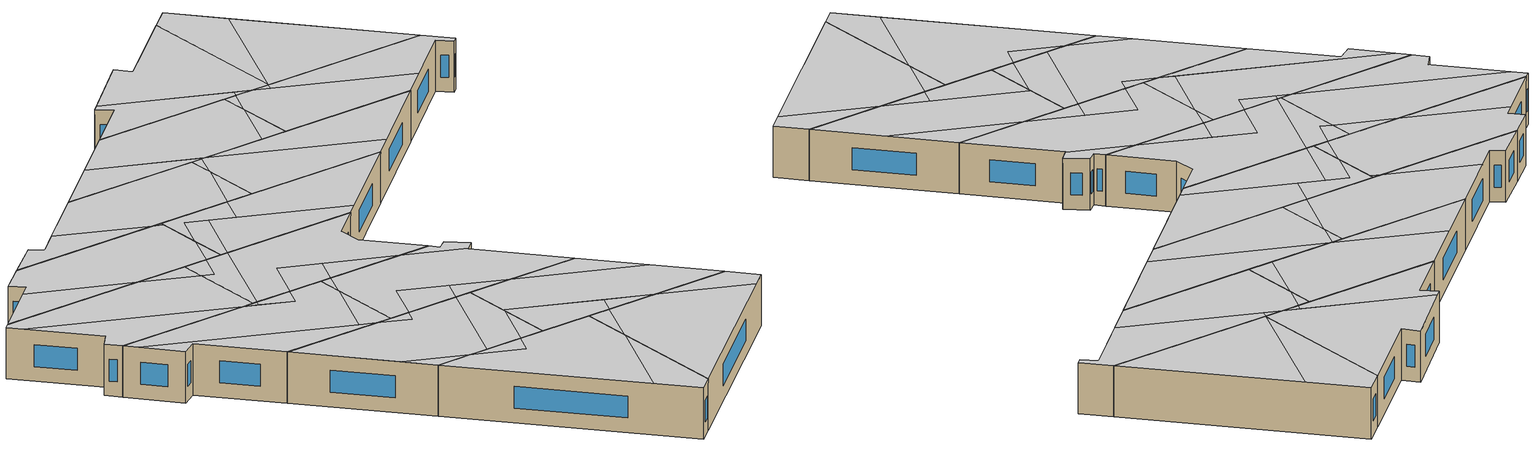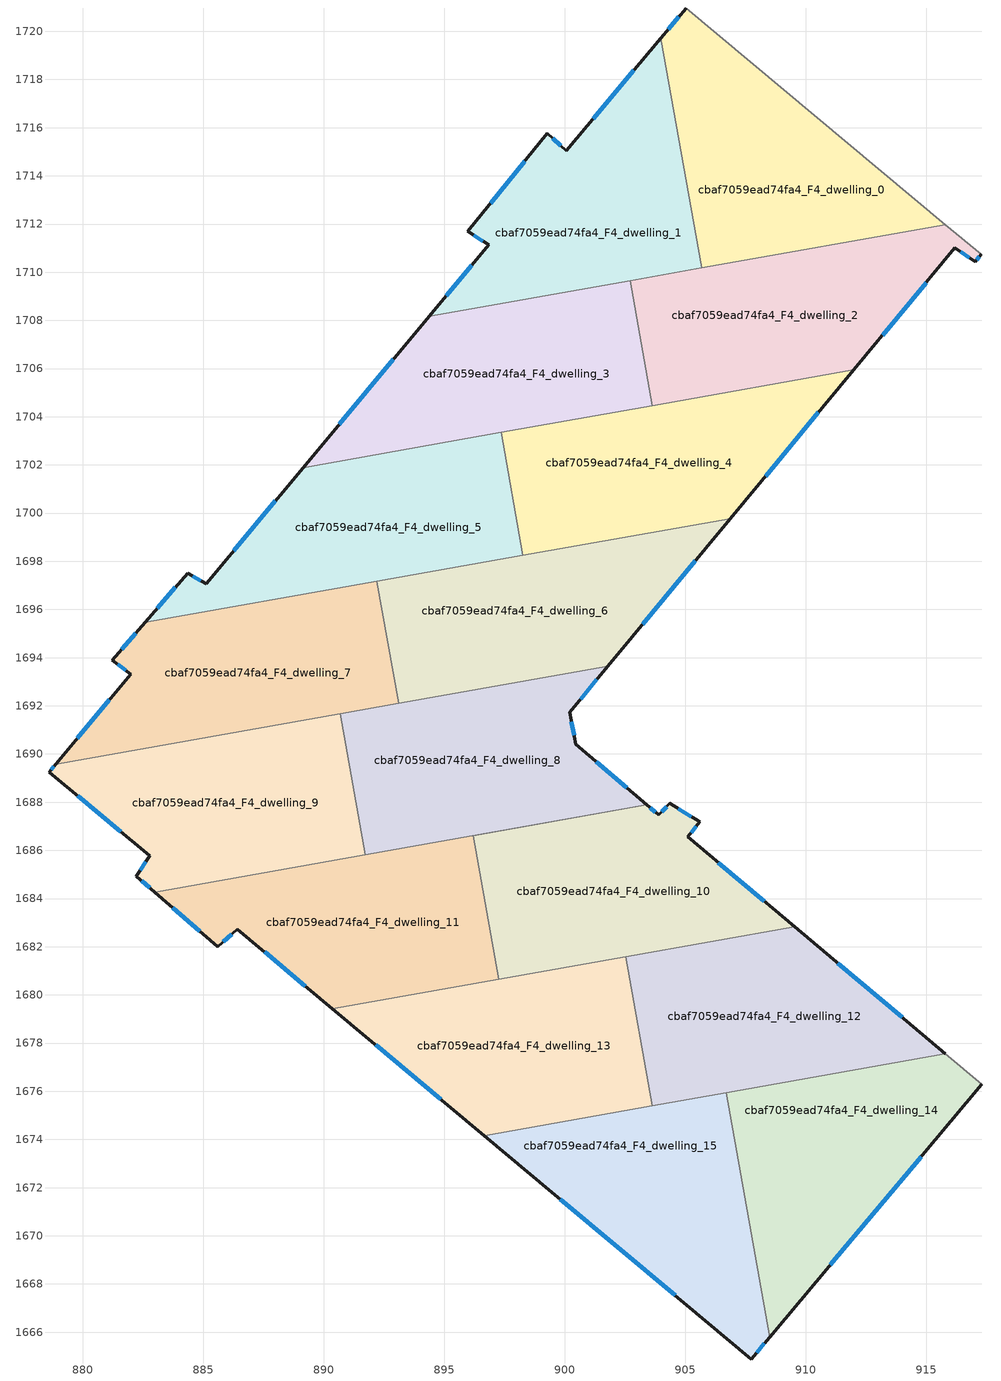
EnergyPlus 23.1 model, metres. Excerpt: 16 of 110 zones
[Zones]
cbaf7059ead74fa4_F4_dwelling_0
 floor to cbaf7059ead74fa4_F3_dwelling_0 (EU_floor_Construction): 915.8,1711.97 905.69,1710.18 904,1719.72 905.04,1720.97 z12
 wall outside (EU_wall_Construction): 905.04,1720.97 904,1719.72 z12:15
 wall to cbaf7059ead74fa4_F4_dwelling_1 (EU_wall_Construction): 904,1719.72 905.69,1710.18 z12:15
 wall adiabatic (EU_wall_Construction): 915.8,1711.97 905.04,1720.97 z12:15
 wall to cbaf7059ead74fa4_F4_dwelling_2 (EU_wall_Construction): 905.69,1710.18 915.8,1711.97 z12:15
 window (EU_Window_Construction): 904.75,1720.61 904.3,1720.08 z12.86:14.14
 ceiling to cbaf7059ead74fa4_F5_dwelling_0 (EU_floor_Construction): 915.8,1711.97 907.81,1718.65 905.68,1710.25 905.69,1710.18 z15
 ceiling to cbaf7059ead74fa4_F5_dwelling_1 (EU_floor_Construction): 905.68,1710.25 907.81,1718.65 905.04,1720.97 904,1719.72 z15
cbaf7059ead74fa4_F4_dwelling_1
 floor to cbaf7059ead74fa4_F3_dwelling_1 (EU_floor_Construction): 904,1719.72 905.69,1710.18 894.38,1708.18 896.85,1711.13 895.98,1711.7 899.28,1715.77 900.07,1715.04 z12
 wall outside (EU_wall_Construction): 904,1719.72 900.07,1715.04 899.28,1715.77 895.98,1711.7 896.85,1711.13 894.38,1708.18 z12:15
 wall to cbaf7059ead74fa4_F4_dwelling_3 (EU_wall_Construction): 894.38,1708.18 902.72,1709.65 z12:15
 wall to cbaf7059ead74fa4_F4_dwelling_2 (EU_wall_Construction): 902.72,1709.65 905.69,1710.18 z12:15
 window (EU_Window_Construction): 896.14,1710.29 895.09,1709.02 / 896.23,1711.54 896.6,1711.29 / 898.34,1714.61 896.93,1712.86 / 899.84,1715.24 899.51,1715.56 / 902.88,1718.38 901.19,1716.37 z12.86:14.14
 ceiling to cbaf7059ead74fa4_F5_dwelling_1 (EU_floor_Construction): 905.66,1710.18 905.68,1710.25 904,1719.72 900.07,1715.04 899.28,1715.77 896.28,1712.06 904.52,1709.97 z15
 ceiling to cbaf7059ead74fa4_F5_dwelling_3 (EU_floor_Construction): 903.46,1709.79 903.57,1710.21 896.28,1712.06 895.98,1711.7 896.85,1711.13 894.38,1708.18 z15
 ceiling to cbaf7059ead74fa4_F5_dwelling_2 (EU_floor_Construction): 904.51,1709.97 903.57,1710.21 903.47,1709.79 z15
cbaf7059ead74fa4_F4_dwelling_10
 floor to cbaf7059ead74fa4_F3_dwelling_10 (EU_floor_Construction): 905.61,1687.18 905.11,1686.56 909.54,1682.83 897.27,1680.65 896.21,1686.61 903.41,1687.89 903.9,1687.47 904.37,1687.95 z12
 wall outside (EU_wall_Construction): 909.54,1682.83 905.11,1686.56 905.61,1687.18 904.37,1687.95 903.9,1687.47 903.41,1687.89 z12:15
 wall to cbaf7059ead74fa4_F4_dwelling_11 (EU_wall_Construction): 903.41,1687.89 896.21,1686.61 897.27,1680.65 z12:15
 wall to cbaf7059ead74fa4_F4_dwelling_12 (EU_wall_Construction): 902.54,1681.59 909.54,1682.83 z12:15
 wall to cbaf7059ead74fa4_F4_dwelling_13 (EU_wall_Construction): 897.27,1680.65 902.54,1681.59 z12:15
 window (EU_Window_Construction): 908.28,1683.89 906.38,1685.49 / 903.76,1687.59 903.55,1687.77 / 904.24,1687.81 904.04,1687.61 / 905.26,1687.4 904.73,1687.73 / 905.25,1686.73 905.47,1687 z12.86:14.14
 ceiling to cbaf7059ead74fa4_F5_dwelling_8 (EU_floor_Construction): 909.54,1682.83 905.11,1686.56 905.16,1686.61 901.49,1687.54 896.9,1686.73 896.48,1685.08 897.27,1680.65 898.46,1680.86 899.16,1683.62 905.28,1682.07 z15
 ceiling to cbaf7059ead74fa4_F5_dwelling_13 (EU_floor_Construction): 901.59,1681.42 901.97,1682.91 899.16,1683.62 898.46,1680.86 z15
 ceiling to cbaf7059ead74fa4_F5_dwelling_11 (EU_floor_Construction): 896.48,1685.08 896.9,1686.73 896.21,1686.61 z15
 ceiling to cbaf7059ead74fa4_F5_dwelling_6 (EU_floor_Construction): 905.16,1686.61 905.61,1687.18 904.37,1687.95 903.9,1687.47 903.41,1687.89 901.49,1687.54 z15
 ceiling to cbaf7059ead74fa4_F5_dwelling_10 (EU_floor_Construction): 905.28,1682.07 901.97,1682.91 901.59,1681.42 z15
cbaf7059ead74fa4_F4_dwelling_11
 floor to cbaf7059ead74fa4_F3_dwelling_11 (EU_floor_Construction): 896.21,1686.61 897.27,1680.65 890.36,1679.42 886.41,1682.72 885.59,1681.99 882.98,1684.26 z12
 wall outside (EU_wall_Construction): 882.98,1684.26 885.59,1681.99 886.41,1682.72 890.36,1679.42 z12:15
 wall to cbaf7059ead74fa4_F4_dwelling_8 (EU_wall_Construction): 903.41,1687.89 891.72,1685.81 z12:15
 wall to cbaf7059ead74fa4_F4_dwelling_13 (EU_wall_Construction): 890.36,1679.42 897.27,1680.65 z12:15
 wall to cbaf7059ead74fa4_F4_dwelling_9 (EU_wall_Construction): 891.72,1685.81 882.98,1684.26 z12:15
 window (EU_Window_Construction): 885.82,1682.2 886.18,1682.52 / 883.73,1683.62 884.84,1682.64 / 887.54,1681.78 889.23,1680.37 z12.86:14.14
 ceiling to cbaf7059ead74fa4_F5_dwelling_11 (EU_floor_Construction): 895.37,1680.72 896.48,1685.08 896.21,1686.61 896.9,1686.73 894.16,1686.25 893.84,1684.97 891.02,1685.69 882.99,1684.26 883.64,1683.7 z15
 ceiling to cbaf7059ead74fa4_F5_dwelling_8 (EU_floor_Construction): 897.27,1680.65 896.48,1685.08 895.37,1680.72 896.31,1680.48 z15
 ceiling to cbaf7059ead74fa4_F5_dwelling_6 (EU_floor_Construction): 893.84,1684.97 894.16,1686.25 891.95,1685.85 891.86,1685.48 z15
 ceiling to cbaf7059ead74fa4_F5_dwelling_13 (EU_floor_Construction): 896.31,1680.48 883.64,1683.7 885.59,1681.99 886.41,1682.72 890.36,1679.43 z15
 ceiling to cbaf7059ead74fa4_F5_dwelling_9 (EU_floor_Construction): 891.86,1685.48 891.95,1685.85 891.02,1685.69 z15
cbaf7059ead74fa4_F4_dwelling_12
 floor to cbaf7059ead74fa4_F3_dwelling_12 (EU_floor_Construction): 915.81,1677.56 903.64,1675.4 902.54,1681.59 909.54,1682.83 z12
 wall outside (EU_wall_Construction): 915.81,1677.56 909.54,1682.83 z12:15
 wall to cbaf7059ead74fa4_F4_dwelling_13 (EU_wall_Construction): 902.54,1681.59 903.64,1675.4 z12:15
 wall to cbaf7059ead74fa4_F4_dwelling_14 (EU_wall_Construction): 906.71,1675.94 915.81,1677.56 z12:15
 wall to cbaf7059ead74fa4_F4_dwelling_15 (EU_wall_Construction): 903.64,1675.4 906.71,1675.94 z12:15
 window (EU_Window_Construction): 914.02,1679.06 911.33,1681.32 z12.86:14.14
 ceiling to cbaf7059ead74fa4_F5_dwelling_10 (EU_floor_Construction): 915.81,1677.56 912.68,1680.19 905.28,1682.07 902.54,1681.59 903.06,1678.68 903.08,1678.76 911.1,1676.72 z15
 ceiling to cbaf7059ead74fa4_F5_dwelling_8 (EU_floor_Construction): 912.68,1680.19 909.54,1682.83 905.28,1682.07 z15
 ceiling to cbaf7059ead74fa4_F5_dwelling_14 (EU_floor_Construction): 908.09,1676.19 908.4,1677.41 903.08,1678.76 903.06,1678.68 903.64,1675.4 z15
 ceiling to cbaf7059ead74fa4_F5_dwelling_12 (EU_floor_Construction): 911.1,1676.72 908.4,1677.41 908.09,1676.19 z15
cbaf7059ead74fa4_F4_dwelling_13
 floor to cbaf7059ead74fa4_F3_dwelling_13 (EU_floor_Construction): 902.54,1681.59 903.64,1675.4 896.66,1674.16 890.36,1679.42 z12
 wall outside (EU_wall_Construction): 890.36,1679.42 896.66,1674.16 z12:15
 wall to cbaf7059ead74fa4_F4_dwelling_15 (EU_wall_Construction): 896.66,1674.16 903.64,1675.4 z12:15
 window (EU_Window_Construction): 892.16,1677.92 894.86,1675.67 z12.86:14.14
 ceiling to cbaf7059ead74fa4_F5_dwelling_13 (EU_floor_Construction): 899.89,1674.74 901.59,1681.42 898.46,1680.86 898.24,1679.99 896.31,1680.48 890.36,1679.43 895.11,1675.45 898.74,1674.53 z15
 ceiling to cbaf7059ead74fa4_F5_dwelling_14 (EU_floor_Construction): 898.74,1674.53 895.11,1675.45 896.66,1674.16 z15; 903.64,1675.4 903.06,1678.68 902.16,1675.14 z15
 ceiling to cbaf7059ead74fa4_F5_dwelling_10 (EU_floor_Construction): 902.16,1675.14 903.06,1678.68 902.54,1681.59 901.59,1681.42 899.89,1674.74 z15
 ceiling to cbaf7059ead74fa4_F5_dwelling_8 (EU_floor_Construction): 898.24,1679.99 898.46,1680.86 896.31,1680.48 z15
cbaf7059ead74fa4_F4_dwelling_14
 floor to cbaf7059ead74fa4_F3_dwelling_14 (EU_floor_Construction): 917.31,1676.29 908.51,1665.79 906.71,1675.94 915.81,1677.56 z12
 wall outside (EU_wall_Construction): 908.51,1665.79 917.31,1676.29 z12:15
 wall adiabatic (EU_wall_Construction): 917.31,1676.29 915.81,1677.56 z12:15
 wall to cbaf7059ead74fa4_F4_dwelling_15 (EU_wall_Construction): 906.71,1675.94 908.51,1665.79 z12:15
 window (EU_Window_Construction): 911.02,1668.79 914.8,1673.29 z12.86:14.14
 ceiling to cbaf7059ead74fa4_F5_dwelling_12 (EU_floor_Construction): 908.51,1665.79 916.52,1675.35 911.1,1676.72 908.09,1676.19 907.25,1672.89 z15
 ceiling to cbaf7059ead74fa4_F5_dwelling_10 (EU_floor_Construction): 916.52,1675.35 917.31,1676.29 915.81,1677.56 911.1,1676.72 z15
 ceiling to cbaf7059ead74fa4_F5_dwelling_14 (EU_floor_Construction): 907.25,1672.89 908.09,1676.19 906.71,1675.94 z15
cbaf7059ead74fa4_F4_dwelling_15
 floor to cbaf7059ead74fa4_F3_dwelling_15 (EU_floor_Construction): 906.71,1675.94 908.51,1665.79 907.75,1664.88 896.66,1674.16 z12
 wall outside (EU_wall_Construction): 896.66,1674.16 907.75,1664.88 908.51,1665.79 z12:15
 window (EU_Window_Construction): 907.97,1665.14 908.29,1665.53 / 899.83,1671.51 904.58,1667.54 z12.86:14.14
 ceiling to cbaf7059ead74fa4_F5_dwelling_14 (EU_floor_Construction): 905.66,1666.63 907.25,1672.89 906.71,1675.94 902.16,1675.14 901.81,1673.75 898.74,1674.53 896.66,1674.16 z15
 ceiling adiabatic (EU_roof_Construction): 901.81,1673.75 902.16,1675.14 898.74,1674.53 z15
 ceiling to cbaf7059ead74fa4_F5_dwelling_12 (EU_floor_Construction): 907.75,1664.88 908.51,1665.79 907.25,1672.89 905.66,1666.63 z15
cbaf7059ead74fa4_F4_dwelling_2
 floor to cbaf7059ead74fa4_F3_dwelling_2 (EU_floor_Construction): 917.28,1710.74 917.04,1710.44 916.2,1711.01 912,1705.94 903.64,1704.46 902.72,1709.65 915.8,1711.97 z12
 wall outside (EU_wall_Construction): 912,1705.94 916.2,1711.01 917.04,1710.44 917.28,1710.74 z12:15
 wall to cbaf7059ead74fa4_F4_dwelling_3 (EU_wall_Construction): 902.72,1709.65 903.64,1704.46 z12:15
 wall adiabatic (EU_wall_Construction): 917.28,1710.74 915.8,1711.97 z12:15
 wall to cbaf7059ead74fa4_F4_dwelling_4 (EU_wall_Construction): 903.64,1704.46 912,1705.94 z12:15
 window (EU_Window_Construction): 917.11,1710.52 917.21,1710.65 / 916.44,1710.85 916.8,1710.6 / 913.2,1707.39 915,1709.56 z12.86:14.14
 ceiling to cbaf7059ead74fa4_F5_dwelling_2 (EU_floor_Construction): 912,1705.94 913.46,1707.7 904.51,1709.97 903.47,1709.79 903.01,1707.99 903.64,1704.46 z15
 ceiling to cbaf7059ead74fa4_F5_dwelling_0 (EU_floor_Construction): 917.04,1710.44 917.28,1710.74 915.8,1711.97 905.66,1710.18 905.54,1709.71 913.46,1707.7 916.2,1711.01 z15
 ceiling to cbaf7059ead74fa4_F5_dwelling_3 (EU_floor_Construction): 903.01,1707.99 903.46,1709.79 902.72,1709.65 z15
 ceiling to cbaf7059ead74fa4_F5_dwelling_1 (EU_floor_Construction): 905.54,1709.71 905.66,1710.18 904.52,1709.97 z15
cbaf7059ead74fa4_F4_dwelling_3
 floor to cbaf7059ead74fa4_F3_dwelling_3 (EU_floor_Construction): 902.72,1709.65 903.64,1704.46 889.14,1701.89 894.38,1708.18 z12
 wall outside (EU_wall_Construction): 894.38,1708.18 889.14,1701.89 z12:15
 wall to cbaf7059ead74fa4_F4_dwelling_5 (EU_wall_Construction): 889.14,1701.89 897.36,1703.35 z12:15
 wall to cbaf7059ead74fa4_F4_dwelling_4 (EU_wall_Construction): 897.36,1703.35 903.64,1704.46 z12:15
 window (EU_Window_Construction): 892.88,1706.38 890.64,1703.69 z12.86:14.14
 ceiling to cbaf7059ead74fa4_F5_dwelling_3 (EU_floor_Construction): 902.04,1704.18 903.01,1707.99 902.72,1709.65 894.38,1708.18 891.84,1705.12 898.22,1703.5 z15
 ceiling to cbaf7059ead74fa4_F5_dwelling_5 (EU_floor_Construction): 898.05,1703.47 898.07,1703.54 891.84,1705.12 889.14,1701.89 z15
 ceiling to cbaf7059ead74fa4_F5_dwelling_2 (EU_floor_Construction): 903.64,1704.46 903.01,1707.99 902.04,1704.18 z15
cbaf7059ead74fa4_F4_dwelling_4
 floor to cbaf7059ead74fa4_F3_dwelling_4 (EU_floor_Construction): 912,1705.94 906.88,1699.78 898.27,1698.25 897.36,1703.35 z12
 wall outside (EU_wall_Construction): 906.88,1699.78 912,1705.94 z12:15
 wall to cbaf7059ead74fa4_F4_dwelling_5 (EU_wall_Construction): 897.36,1703.35 898.27,1698.25 z12:15
 wall to cbaf7059ead74fa4_F4_dwelling_6 (EU_wall_Construction): 898.27,1698.25 906.88,1699.78 z12:15
 window (EU_Window_Construction): 908.34,1701.54 910.54,1704.18 z12.86:14.14
 ceiling to cbaf7059ead74fa4_F5_dwelling_4 (EU_floor_Construction): 906.88,1699.77 907.93,1701.04 898.22,1703.5 898.05,1703.47 897.63,1701.83 898.27,1698.25 z15
 ceiling to cbaf7059ead74fa4_F5_dwelling_5 (EU_floor_Construction): 897.63,1701.83 898.05,1703.47 897.36,1703.35 z15
 ceiling adiabatic (EU_roof_Construction): 907.93,1701.04 912,1705.94 898.22,1703.5 z15
cbaf7059ead74fa4_F4_dwelling_5
 floor to cbaf7059ead74fa4_F3_dwelling_5 (EU_floor_Construction): 897.36,1703.35 898.27,1698.25 882.59,1695.47 884.35,1697.5 885.11,1697.06 889.14,1701.89 z12
 wall outside (EU_wall_Construction): 889.14,1701.89 885.11,1697.06 884.35,1697.5 882.59,1695.47 z12:15
 wall to cbaf7059ead74fa4_F4_dwelling_7 (EU_wall_Construction): 882.59,1695.47 892.2,1697.17 z12:15
 wall to cbaf7059ead74fa4_F4_dwelling_6 (EU_wall_Construction): 892.2,1697.17 898.27,1698.25 z12:15
 window (EU_Window_Construction): 887.99,1700.51 886.26,1698.44 / 883.84,1696.92 883.09,1696.05 / 884.9,1697.19 884.57,1697.37 z12.86:14.14
 ceiling to cbaf7059ead74fa4_F5_dwelling_5 (EU_floor_Construction): 896.65,1697.96 897.63,1701.83 897.36,1703.35 889.14,1701.89 886.26,1698.44 891.64,1697.07 z15
 ceiling to cbaf7059ead74fa4_F5_dwelling_7 (EU_floor_Construction): 891.64,1697.07 886.26,1698.44 885.11,1697.06 884.35,1697.5 882.59,1695.47 z15
 ceiling to cbaf7059ead74fa4_F5_dwelling_4 (EU_floor_Construction): 898.27,1698.25 897.63,1701.83 896.65,1697.96 z15
cbaf7059ead74fa4_F4_dwelling_6
 floor to cbaf7059ead74fa4_F3_dwelling_6 (EU_floor_Construction): 906.88,1699.78 901.79,1693.64 893.1,1692.1 892.2,1697.17 z12
 wall outside (EU_wall_Construction): 901.79,1693.64 906.88,1699.78 z12:15
 wall to cbaf7059ead74fa4_F4_dwelling_7 (EU_wall_Construction): 892.2,1697.17 893.1,1692.1 z12:15
 wall to cbaf7059ead74fa4_F4_dwelling_8 (EU_wall_Construction): 893.1,1692.1 901.79,1693.64 z12:15
 window (EU_Window_Construction): 903.25,1695.39 905.43,1698.02 z12.86:14.14
 ceiling to cbaf7059ead74fa4_F5_dwelling_4 (EU_floor_Construction): 902.38,1694.35 906.88,1699.77 896.65,1697.96 896.14,1695.93 z15
 ceiling to cbaf7059ead74fa4_F5_dwelling_9 (EU_floor_Construction): 893.56,1692.18 894.61,1696.32 893.34,1696.64 892.72,1694.24 893.1,1692.1 z15
 ceiling to cbaf7059ead74fa4_F5_dwelling_6 (EU_floor_Construction): 901.79,1693.64 902.38,1694.35 894.61,1696.32 893.56,1692.18 z15
 ceiling adiabatic (EU_roof_Construction): 896.14,1695.93 896.65,1697.96 892.2,1697.17 892.72,1694.24 893.34,1696.64 z15
cbaf7059ead74fa4_F4_dwelling_7
 floor to cbaf7059ead74fa4_F3_dwelling_7 (EU_floor_Construction): 892.2,1697.17 893.1,1692.1 878.88,1689.58 881.99,1693.31 881.22,1693.9 882.59,1695.47 z12
 wall outside (EU_wall_Construction): 882.59,1695.47 881.22,1693.9 881.99,1693.31 878.88,1689.58 z12:15
 wall to cbaf7059ead74fa4_F4_dwelling_9 (EU_wall_Construction): 878.88,1689.58 890.68,1691.67 z12:15
 wall to cbaf7059ead74fa4_F4_dwelling_8 (EU_wall_Construction): 890.68,1691.67 893.1,1692.1 z12:15
 window (EU_Window_Construction): 881.44,1693.73 881.77,1693.48 / 882.2,1695.02 881.61,1694.34 / 881.1,1692.24 879.77,1690.64 z12.86:14.14
 ceiling to cbaf7059ead74fa4_F5_dwelling_7 (EU_floor_Construction): 892.14,1691.93 892.72,1694.24 892.25,1696.92 891.64,1697.07 882.59,1695.47 881.22,1693.9 881.99,1693.31 881.43,1692.64 887.48,1691.1 z15
 ceiling to cbaf7059ead74fa4_F5_dwelling_9 (EU_floor_Construction): 893.1,1692.1 892.72,1694.24 892.14,1691.93 z15; 887.48,1691.1 881.43,1692.64 878.88,1689.58 z15
 ceiling adiabatic (EU_roof_Construction): 892.25,1696.92 892.2,1697.17 891.64,1697.07 z15
cbaf7059ead74fa4_F4_dwelling_8
 floor to cbaf7059ead74fa4_F3_dwelling_8 (EU_floor_Construction): 901.79,1693.64 900.21,1691.72 900.47,1690.4 903.41,1687.89 891.72,1685.81 890.68,1691.67 z12
 wall outside (EU_wall_Construction): 903.41,1687.89 900.47,1690.4 900.21,1691.72 901.79,1693.64 z12:15
 wall to cbaf7059ead74fa4_F4_dwelling_9 (EU_wall_Construction): 890.68,1691.67 891.72,1685.81 z12:15
 window (EU_Window_Construction): 900.66,1692.27 901.34,1693.09 / 900.39,1690.78 900.28,1691.34 / 902.57,1688.6 901.31,1689.68 z12.86:14.14
 ceiling to cbaf7059ead74fa4_F5_dwelling_9 (EU_floor_Construction): 891.95,1685.85 893.56,1692.18 892.14,1691.93 891.66,1690.04 890.94,1690.22 891.72,1685.81 z15
 ceiling to cbaf7059ead74fa4_F5_dwelling_6 (EU_floor_Construction): 903.41,1687.89 900.47,1690.4 900.21,1691.72 901.79,1693.64 893.56,1692.18 891.95,1685.85 894.16,1686.25 894.92,1689.21 901.48,1687.54 z15
 ceiling to cbaf7059ead74fa4_F5_dwelling_7 (EU_floor_Construction): 891.66,1690.04 892.14,1691.93 890.68,1691.67 890.94,1690.22 z15
 ceiling to cbaf7059ead74fa4_F5_dwelling_8 (EU_floor_Construction): 901.48,1687.54 897.37,1688.59 896.9,1686.73 z15
 ceiling to cbaf7059ead74fa4_F5_dwelling_11 (EU_floor_Construction): 896.9,1686.73 897.37,1688.59 894.92,1689.21 894.16,1686.25 z15
cbaf7059ead74fa4_F4_dwelling_9
 floor to cbaf7059ead74fa4_F3_dwelling_9 (EU_floor_Construction): 890.68,1691.67 891.72,1685.81 882.98,1684.26 882.22,1684.93 882.77,1685.77 878.61,1689.25 878.88,1689.58 z12
 wall outside (EU_wall_Construction): 878.88,1689.58 878.61,1689.25 882.77,1685.77 882.22,1684.93 882.98,1684.26 z12:15
 window (EU_Window_Construction): 882.61,1685.53 882.38,1685.17 / 879.79,1688.26 881.58,1686.77 / 878.8,1689.48 878.68,1689.34 / 882.44,1684.74 882.77,1684.45 z12.86:14.14
 ceiling to cbaf7059ead74fa4_F5_dwelling_9 (EU_floor_Construction): 891.72,1685.81 890.94,1690.22 887.48,1691.1 878.88,1689.58 878.61,1689.25 879.31,1688.66 891.02,1685.69 z15
 ceiling to cbaf7059ead74fa4_F5_dwelling_11 (EU_floor_Construction): 891.02,1685.69 879.31,1688.66 882.67,1685.85 882.77,1685.77 882.22,1684.93 882.99,1684.26 z15
 ceiling to cbaf7059ead74fa4_F5_dwelling_7 (EU_floor_Construction): 890.94,1690.22 890.68,1691.67 887.48,1691.1 z15
[Building]
EU S2 Campaign: North Axis=0; Terrain=City; Solar Distribution=FullExterior
[Site:Location]
Helsinki-Vantaa.AP: Latitude=60.317; Longitude=24.963; Time Zone=2; Elevation=54.6
[SizingPeriod:WeatherFileDays]
AnnualSizingPeriod: Begin Month=1; Begin Day of Month=1; End Month=12; End Day of Month=31; Day of Week for Start Day=Monday; Use Weather File Daylight Saving Period=No; Use Weather File Rain and Snow Indicators=No
[MATERIAL]
EU_InternalMass_Material: Roughness=MediumRough; Thickness=0.1; Conductivity=1; Density=1800; Specific Heat=900; Thermal Absorptance=0.9; Solar Absorptance=0.7; Visible Absorptance=0.7
[MATERIAL:NOMASS] Roughness=MediumRough; Thermal Absorptance=0.9; Solar Absorptance=0.7; Visible Absorptance=0.7
Name | Thermal Resistance
EU_wall_NoMass | 1.10183
EU_roof_NoMass; EU_floor_NoMass | 1.70606
[WINDOWMATERIAL:SIMPLEGLAZINGSYSTEM]
EU_Window_SimpleGlazing: UFactor=3.11035; Solar Heat Gain Coefficient=0.8; Visible Transmittance=0.8
[CONSTRUCTION]
EU_wall_Construction: EU_wall_NoMass
EU_roof_Construction: EU_roof_NoMass
EU_floor_Construction: EU_floor_NoMass
EU_Window_Construction: EU_Window_SimpleGlazing
EU_InternalMass_Construction: EU_InternalMass_Material
[ZONE] Type=1; Multiplier=1; Ceiling Height=autocalculate; Floor Area=autocalculate; Part of Total Floor Area=Yes
Name | Volume
cbaf7059ead74fa4_F4_dwelling_0 | 183.455
cbaf7059ead74fa4_F4_dwelling_1 | 183.445
cbaf7059ead74fa4_F4_dwelling_10 | 183.417
cbaf7059ead74fa4_F4_dwelling_11 | 183.447
cbaf7059ead74fa4_F4_dwelling_12 | 183.44
cbaf7059ead74fa4_F4_dwelling_13; cbaf7059ead74fa4_F4_dwelling_3 | 183.434
cbaf7059ead74fa4_F4_dwelling_14 | 183.459
cbaf7059ead74fa4_F4_dwelling_15 | 183.452
cbaf7059ead74fa4_F4_dwelling_2 | 183.423
cbaf7059ead74fa4_F4_dwelling_4 | 183.448
cbaf7059ead74fa4_F4_dwelling_5 | 183.442
cbaf7059ead74fa4_F4_dwelling_6; cbaf7059ead74fa4_F4_dwelling_8 | 183.431
cbaf7059ead74fa4_F4_dwelling_7 | 183.437
cbaf7059ead74fa4_F4_dwelling_9 | 183.458
[INTERNALMASS] Construction=EU_InternalMass_Construction
Name | Zone or ZoneList | Surface Area
cbaf7059ead74fa4_F4_dwelling_0_EU_InternalMass | cbaf7059ead74fa4_F4_dwelling_0 | 61.1514
cbaf7059ead74fa4_F4_dwelling_1_EU_InternalMass | cbaf7059ead74fa4_F4_dwelling_1 | 61.148
cbaf7059ead74fa4_F4_dwelling_2_EU_InternalMass | cbaf7059ead74fa4_F4_dwelling_2 | 61.1395
cbaf7059ead74fa4_F4_dwelling_3_EU_InternalMass | cbaf7059ead74fa4_F4_dwelling_3 | 61.1445
cbaf7059ead74fa4_F4_dwelling_4_EU_InternalMass | cbaf7059ead74fa4_F4_dwelling_4 | 61.1498
cbaf7059ead74fa4_F4_dwelling_5_EU_InternalMass | cbaf7059ead74fa4_F4_dwelling_5 | 61.1481
cbaf7059ead74fa4_F4_dwelling_6_EU_InternalMass | cbaf7059ead74fa4_F4_dwelling_6 | 61.144
cbaf7059ead74fa4_F4_dwelling_7_EU_InternalMass | cbaf7059ead74fa4_F4_dwelling_7 | 61.1466
cbaf7059ead74fa4_F4_dwelling_8_EU_InternalMass | cbaf7059ead74fa4_F4_dwelling_8 | 61.1434
cbaf7059ead74fa4_F4_dwelling_9_EU_InternalMass | cbaf7059ead74fa4_F4_dwelling_9 | 61.1518
cbaf7059ead74fa4_F4_dwelling_10_EU_InternalMass | cbaf7059ead74fa4_F4_dwelling_10 | 61.1403
cbaf7059ead74fa4_F4_dwelling_11_EU_InternalMass | cbaf7059ead74fa4_F4_dwelling_11 | 61.1521
cbaf7059ead74fa4_F4_dwelling_12_EU_InternalMass | cbaf7059ead74fa4_F4_dwelling_12 | 61.1455
cbaf7059ead74fa4_F4_dwelling_13_EU_InternalMass | cbaf7059ead74fa4_F4_dwelling_13 | 61.146
cbaf7059ead74fa4_F4_dwelling_14_EU_InternalMass | cbaf7059ead74fa4_F4_dwelling_14 | 61.1507
cbaf7059ead74fa4_F4_dwelling_15_EU_InternalMass | cbaf7059ead74fa4_F4_dwelling_15 | 61.1517
[OTHEREQUIPMENT] Fuel Type=Electricity; Design Level Calculation Method=Watts/Area; Power per Zone Floor Area=1; Fraction Latent=0; Fraction Radiant=0; Fraction Lost=0; Carbon Dioxide Generation Rate=0; EndUse Subcategory=EU_Step8_InternalGains
Name | Zone or ZoneList or Space or SpaceList | Schedule
EU_Step8_InternalGain_cbaf7059ead74fa4_F4_dwelling_0_f000 | cbaf7059ead74fa4_F4_dwelling_0 | EU_Step8_GainSchedule_cbaf7059ead74fa4_F4_dwelling_0_f000
EU_Step8_InternalGain_cbaf7059ead74fa4_F4_dwelling_1_f000 | cbaf7059ead74fa4_F4_dwelling_1 | EU_Step8_GainSchedule_cbaf7059ead74fa4_F4_dwelling_1_f000
EU_Step8_InternalGain_cbaf7059ead74fa4_F4_dwelling_2_f000 | cbaf7059ead74fa4_F4_dwelling_2 | EU_Step8_GainSchedule_cbaf7059ead74fa4_F4_dwelling_2_f000
EU_Step8_InternalGain_cbaf7059ead74fa4_F4_dwelling_3_f000 | cbaf7059ead74fa4_F4_dwelling_3 | EU_Step8_GainSchedule_cbaf7059ead74fa4_F4_dwelling_3_f000
EU_Step8_InternalGain_cbaf7059ead74fa4_F4_dwelling_4_f000 | cbaf7059ead74fa4_F4_dwelling_4 | EU_Step8_GainSchedule_cbaf7059ead74fa4_F4_dwelling_4_f000
EU_Step8_InternalGain_cbaf7059ead74fa4_F4_dwelling_5_f000 | cbaf7059ead74fa4_F4_dwelling_5 | EU_Step8_GainSchedule_cbaf7059ead74fa4_F4_dwelling_5_f000
EU_Step8_InternalGain_cbaf7059ead74fa4_F4_dwelling_6_f000 | cbaf7059ead74fa4_F4_dwelling_6 | EU_Step8_GainSchedule_cbaf7059ead74fa4_F4_dwelling_6_f000
EU_Step8_InternalGain_cbaf7059ead74fa4_F4_dwelling_7_f000 | cbaf7059ead74fa4_F4_dwelling_7 | EU_Step8_GainSchedule_cbaf7059ead74fa4_F4_dwelling_7_f000
EU_Step8_InternalGain_cbaf7059ead74fa4_F4_dwelling_8_f000 | cbaf7059ead74fa4_F4_dwelling_8 | EU_Step8_GainSchedule_cbaf7059ead74fa4_F4_dwelling_8_f000
EU_Step8_InternalGain_cbaf7059ead74fa4_F4_dwelling_9_f000 | cbaf7059ead74fa4_F4_dwelling_9 | EU_Step8_GainSchedule_cbaf7059ead74fa4_F4_dwelling_9_f000
EU_Step8_InternalGain_cbaf7059ead74fa4_F4_dwelling_10_f000 | cbaf7059ead74fa4_F4_dwelling_10 | EU_Step8_GainSchedule_cbaf7059ead74fa4_F4_dwelling_10_f000
EU_Step8_InternalGain_cbaf7059ead74fa4_F4_dwelling_11_f000 | cbaf7059ead74fa4_F4_dwelling_11 | EU_Step8_GainSchedule_cbaf7059ead74fa4_F4_dwelling_11_f000
EU_Step8_InternalGain_cbaf7059ead74fa4_F4_dwelling_12_f000 | cbaf7059ead74fa4_F4_dwelling_12 | EU_Step8_GainSchedule_cbaf7059ead74fa4_F4_dwelling_12_f000
EU_Step8_InternalGain_cbaf7059ead74fa4_F4_dwelling_13_f000 | cbaf7059ead74fa4_F4_dwelling_13 | EU_Step8_GainSchedule_cbaf7059ead74fa4_F4_dwelling_13_f000
EU_Step8_InternalGain_cbaf7059ead74fa4_F4_dwelling_14_f000 | cbaf7059ead74fa4_F4_dwelling_14 | EU_Step8_GainSchedule_cbaf7059ead74fa4_F4_dwelling_14_f000
EU_Step8_InternalGain_cbaf7059ead74fa4_F4_dwelling_15_f000 | cbaf7059ead74fa4_F4_dwelling_15 | EU_Step8_GainSchedule_cbaf7059ead74fa4_F4_dwelling_15_f000
[ZONEVENTILATION:DESIGNFLOWRATE] Schedule=EU_AlwaysOn; Design Flow Rate Calculation Method=AirChanges/Hour; Air Changes per Hour=0.756316; Ventilation Type=Natural; Fan Pressure Rise=0; Fan Total Efficiency=1; Constant Term Coefficient=1; Temperature Term Coefficient=0; Velocity Term Coefficient=0; Velocity Squared Term Coefficient=0; Minimum Indoor Temperature=-100; Maximum Indoor Temperature=100; Delta Temperature=-100; Minimum Outdoor Temperature=-100; Maximum Outdoor Temperature=100; Maximum Wind Speed=40
Name | Zone or ZoneList or Space or SpaceList
EU_ConstantAir_cbaf7059ead74fa4_F4_dwelling_0 | cbaf7059ead74fa4_F4_dwelling_0
EU_ConstantAir_cbaf7059ead74fa4_F4_dwelling_1 | cbaf7059ead74fa4_F4_dwelling_1
EU_ConstantAir_cbaf7059ead74fa4_F4_dwelling_2 | cbaf7059ead74fa4_F4_dwelling_2
EU_ConstantAir_cbaf7059ead74fa4_F4_dwelling_3 | cbaf7059ead74fa4_F4_dwelling_3
EU_ConstantAir_cbaf7059ead74fa4_F4_dwelling_4 | cbaf7059ead74fa4_F4_dwelling_4
EU_ConstantAir_cbaf7059ead74fa4_F4_dwelling_5 | cbaf7059ead74fa4_F4_dwelling_5
EU_ConstantAir_cbaf7059ead74fa4_F4_dwelling_6 | cbaf7059ead74fa4_F4_dwelling_6
EU_ConstantAir_cbaf7059ead74fa4_F4_dwelling_7 | cbaf7059ead74fa4_F4_dwelling_7
EU_ConstantAir_cbaf7059ead74fa4_F4_dwelling_8 | cbaf7059ead74fa4_F4_dwelling_8
EU_ConstantAir_cbaf7059ead74fa4_F4_dwelling_9 | cbaf7059ead74fa4_F4_dwelling_9
EU_ConstantAir_cbaf7059ead74fa4_F4_dwelling_10 | cbaf7059ead74fa4_F4_dwelling_10
EU_ConstantAir_cbaf7059ead74fa4_F4_dwelling_11 | cbaf7059ead74fa4_F4_dwelling_11
EU_ConstantAir_cbaf7059ead74fa4_F4_dwelling_12 | cbaf7059ead74fa4_F4_dwelling_12
EU_ConstantAir_cbaf7059ead74fa4_F4_dwelling_13 | cbaf7059ead74fa4_F4_dwelling_13
EU_ConstantAir_cbaf7059ead74fa4_F4_dwelling_14 | cbaf7059ead74fa4_F4_dwelling_14
EU_ConstantAir_cbaf7059ead74fa4_F4_dwelling_15 | cbaf7059ead74fa4_F4_dwelling_15
[HVACTEMPLATE:THERMOSTAT] Constant Heating Setpoint=20; Constant Cooling Setpoint=50
EU_HeatOnly_cbaf7059ead74fa4_F0_dwelling_0; EU_HeatOnly_cbaf7059ead74fa4_F0_dwelling_1; EU_HeatOnly_cbaf7059ead74fa4_F0_dwelling_2; EU_HeatOnly_cbaf7059ead74fa4_F0_dwelling_3; EU_HeatOnly_cbaf7059ead74fa4_F0_dwelling_4; EU_HeatOnly_cbaf7059ead74fa4_F0_dwelling_5; EU_HeatOnly_cbaf7059ead74fa4_F0_dwelling_6; EU_HeatOnly_cbaf7059ead74fa4_F0_dwelling_7; EU_HeatOnly_cbaf7059ead74fa4_F0_dwelling_8; EU_HeatOnly_cbaf7059ead74fa4_F0_dwelling_9; EU_HeatOnly_cbaf7059ead74fa4_F0_dwelling_10; EU_HeatOnly_cbaf7059ead74fa4_F0_dwelling_11; EU_HeatOnly_cbaf7059ead74fa4_F0_dwelling_12; EU_HeatOnly_cbaf7059ead74fa4_F0_dwelling_13; EU_HeatOnly_cbaf7059ead74fa4_F0_dwelling_14; EU_HeatOnly_cbaf7059ead74fa4_F0_dwelling_15; EU_HeatOnly_cbaf7059ead74fa4_F1_dwelling_0; EU_HeatOnly_cbaf7059ead74fa4_F1_dwelling_1; EU_HeatOnly_cbaf7059ead74fa4_F1_dwelling_2; EU_HeatOnly_cbaf7059ead74fa4_F1_dwelling_3; EU_HeatOnly_cbaf7059ead74fa4_F1_dwelling_4; EU_HeatOnly_cbaf7059ead74fa4_F1_dwelling_5; EU_HeatOnly_cbaf7059ead74fa4_F1_dwelling_6; EU_HeatOnly_cbaf7059ead74fa4_F1_dwelling_7; EU_HeatOnly_cbaf7059ead74fa4_F1_dwelling_8; EU_HeatOnly_cbaf7059ead74fa4_F1_dwelling_9; EU_HeatOnly_cbaf7059ead74fa4_F1_dwelling_10; EU_HeatOnly_cbaf7059ead74fa4_F1_dwelling_11; EU_HeatOnly_cbaf7059ead74fa4_F1_dwelling_12; EU_HeatOnly_cbaf7059ead74fa4_F1_dwelling_13; EU_HeatOnly_cbaf7059ead74fa4_F1_dwelling_14; EU_HeatOnly_cbaf7059ead74fa4_F1_dwelling_15; EU_HeatOnly_cbaf7059ead74fa4_F2_dwelling_0; EU_HeatOnly_cbaf7059ead74fa4_F2_dwelling_1; EU_HeatOnly_cbaf7059ead74fa4_F2_dwelling_2; EU_HeatOnly_cbaf7059ead74fa4_F2_dwelling_3; EU_HeatOnly_cbaf7059ead74fa4_F2_dwelling_4; EU_HeatOnly_cbaf7059ead74fa4_F2_dwelling_5; EU_HeatOnly_cbaf7059ead74fa4_F2_dwelling_6; EU_HeatOnly_cbaf7059ead74fa4_F2_dwelling_7; EU_HeatOnly_cbaf7059ead74fa4_F2_dwelling_8; EU_HeatOnly_cbaf7059ead74fa4_F2_dwelling_9; EU_HeatOnly_cbaf7059ead74fa4_F2_dwelling_10; EU_HeatOnly_cbaf7059ead74fa4_F2_dwelling_11; EU_HeatOnly_cbaf7059ead74fa4_F2_dwelling_12; EU_HeatOnly_cbaf7059ead74fa4_F2_dwelling_13; EU_HeatOnly_cbaf7059ead74fa4_F2_dwelling_14; EU_HeatOnly_cbaf7059ead74fa4_F2_dwelling_15; EU_HeatOnly_cbaf7059ead74fa4_F3_dwelling_0; EU_HeatOnly_cbaf7059ead74fa4_F3_dwelling_1; EU_HeatOnly_cbaf7059ead74fa4_F3_dwelling_2; EU_HeatOnly_cbaf7059ead74fa4_F3_dwelling_3; EU_HeatOnly_cbaf7059ead74fa4_F3_dwelling_4; EU_HeatOnly_cbaf7059ead74fa4_F3_dwelling_5; EU_HeatOnly_cbaf7059ead74fa4_F3_dwelling_6; EU_HeatOnly_cbaf7059ead74fa4_F3_dwelling_7; EU_HeatOnly_cbaf7059ead74fa4_F3_dwelling_8; EU_HeatOnly_cbaf7059ead74fa4_F3_dwelling_9; EU_HeatOnly_cbaf7059ead74fa4_F3_dwelling_10; EU_HeatOnly_cbaf7059ead74fa4_F3_dwelling_11; EU_HeatOnly_cbaf7059ead74fa4_F3_dwelling_12; EU_HeatOnly_cbaf7059ead74fa4_F3_dwelling_13; EU_HeatOnly_cbaf7059ead74fa4_F3_dwelling_14; EU_HeatOnly_cbaf7059ead74fa4_F3_dwelling_15; EU_HeatOnly_cbaf7059ead74fa4_F4_dwelling_0; EU_HeatOnly_cbaf7059ead74fa4_F4_dwelling_1; EU_HeatOnly_cbaf7059ead74fa4_F4_dwelling_2; EU_HeatOnly_cbaf7059ead74fa4_F4_dwelling_3; EU_HeatOnly_cbaf7059ead74fa4_F4_dwelling_4; EU_HeatOnly_cbaf7059ead74fa4_F4_dwelling_5; EU_HeatOnly_cbaf7059ead74fa4_F4_dwelling_6; EU_HeatOnly_cbaf7059ead74fa4_F4_dwelling_7; EU_HeatOnly_cbaf7059ead74fa4_F4_dwelling_8; EU_HeatOnly_cbaf7059ead74fa4_F4_dwelling_9; EU_HeatOnly_cbaf7059ead74fa4_F4_dwelling_10; EU_HeatOnly_cbaf7059ead74fa4_F4_dwelling_11; EU_HeatOnly_cbaf7059ead74fa4_F4_dwelling_12; EU_HeatOnly_cbaf7059ead74fa4_F4_dwelling_13; EU_HeatOnly_cbaf7059ead74fa4_F4_dwelling_14; EU_HeatOnly_cbaf7059ead74fa4_F4_dwelling_15; EU_HeatOnly_cbaf7059ead74fa4_F5_dwelling_0; EU_HeatOnly_cbaf7059ead74fa4_F5_dwelling_1; EU_HeatOnly_cbaf7059ead74fa4_F5_dwelling_2; EU_HeatOnly_cbaf7059ead74fa4_F5_dwelling_3; EU_HeatOnly_cbaf7059ead74fa4_F5_dwelling_4; EU_HeatOnly_cbaf7059ead74fa4_F5_dwelling_5; EU_HeatOnly_cbaf7059ead74fa4_F5_dwelling_6; EU_HeatOnly_cbaf7059ead74fa4_F5_dwelling_7; EU_HeatOnly_cbaf7059ead74fa4_F5_dwelling_8; EU_HeatOnly_cbaf7059ead74fa4_F5_dwelling_9; EU_HeatOnly_cbaf7059ead74fa4_F5_dwelling_10; EU_HeatOnly_cbaf7059ead74fa4_F5_dwelling_11; EU_HeatOnly_cbaf7059ead74fa4_F5_dwelling_12; EU_HeatOnly_cbaf7059ead74fa4_F5_dwelling_13; EU_HeatOnly_cbaf7059ead74fa4_F5_dwelling_14; EU_HeatOnly_cbaf7059ead74fa4_F6_dwelling_0; EU_HeatOnly_cbaf7059ead74fa4_F6_dwelling_1; EU_HeatOnly_cbaf7059ead74fa4_F6_dwelling_2; EU_HeatOnly_cbaf7059ead74fa4_F6_dwelling_3; EU_HeatOnly_cbaf7059ead74fa4_F6_dwelling_4; EU_HeatOnly_cbaf7059ead74fa4_F6_dwelling_5; EU_HeatOnly_cbaf7059ead74fa4_F6_dwelling_6; EU_HeatOnly_cbaf7059ead74fa4_F6_dwelling_7; EU_HeatOnly_cbaf7059ead74fa4_F6_dwelling_8; EU_HeatOnly_cbaf7059ead74fa4_F6_dwelling_9; EU_HeatOnly_cbaf7059ead74fa4_F6_dwelling_10; EU_HeatOnly_cbaf7059ead74fa4_F6_dwelling_11; EU_HeatOnly_cbaf7059ead74fa4_F6_dwelling_12; EU_HeatOnly_cbaf7059ead74fa4_F6_dwelling_13; EU_HeatOnly_cbaf7059ead74fa4_F6_dwelling_14
[HVACTEMPLATE:ZONE:IDEALLOADSAIRSYSTEM] System Availability Schedule=EU_AlwaysOn; Maximum Heating Supply Air Temperature=50; Minimum Cooling Supply Air Temperature=13; Maximum Heating Supply Air Humidity Ratio=0.0156; Minimum Cooling Supply Air Humidity Ratio=0.0077; Heating Limit=NoLimit; Cooling Limit=NoLimit; Heating Availability Schedule=EU_AlwaysOn; Cooling Availability Schedule=EU_CoolingOff; Dehumidification Control Type=ConstantSensibleHeatRatio; Cooling Sensible Heat Ratio=0.7; Dehumidification Setpoint=60; Humidification Control Type=None; Humidification Setpoint=30; Outdoor Air Method=None; Outdoor Air Flow Rate per Person=0.00944; Outdoor Air Flow Rate per Zone Floor Area=0; Outdoor Air Flow Rate per Zone=0; Demand Controlled Ventilation Type=None; Outdoor Air Economizer Type=NoEconomizer; Heat Recovery Type=None; Sensible Heat Recovery Effectiveness=0.7; Latent Heat Recovery Effectiveness=0.65
Name | Template Thermostat
cbaf7059ead74fa4_F4_dwelling_0 | EU_HeatOnly_cbaf7059ead74fa4_F4_dwelling_0
cbaf7059ead74fa4_F4_dwelling_1 | EU_HeatOnly_cbaf7059ead74fa4_F4_dwelling_1
cbaf7059ead74fa4_F4_dwelling_2 | EU_HeatOnly_cbaf7059ead74fa4_F4_dwelling_2
cbaf7059ead74fa4_F4_dwelling_3 | EU_HeatOnly_cbaf7059ead74fa4_F4_dwelling_3
cbaf7059ead74fa4_F4_dwelling_4 | EU_HeatOnly_cbaf7059ead74fa4_F4_dwelling_4
cbaf7059ead74fa4_F4_dwelling_5 | EU_HeatOnly_cbaf7059ead74fa4_F4_dwelling_5
cbaf7059ead74fa4_F4_dwelling_6 | EU_HeatOnly_cbaf7059ead74fa4_F4_dwelling_6
cbaf7059ead74fa4_F4_dwelling_7 | EU_HeatOnly_cbaf7059ead74fa4_F4_dwelling_7
cbaf7059ead74fa4_F4_dwelling_8 | EU_HeatOnly_cbaf7059ead74fa4_F4_dwelling_8
cbaf7059ead74fa4_F4_dwelling_9 | EU_HeatOnly_cbaf7059ead74fa4_F4_dwelling_9
cbaf7059ead74fa4_F4_dwelling_10 | EU_HeatOnly_cbaf7059ead74fa4_F4_dwelling_10
cbaf7059ead74fa4_F4_dwelling_11 | EU_HeatOnly_cbaf7059ead74fa4_F4_dwelling_11
cbaf7059ead74fa4_F4_dwelling_12 | EU_HeatOnly_cbaf7059ead74fa4_F4_dwelling_12
cbaf7059ead74fa4_F4_dwelling_13 | EU_HeatOnly_cbaf7059ead74fa4_F4_dwelling_13
cbaf7059ead74fa4_F4_dwelling_14 | EU_HeatOnly_cbaf7059ead74fa4_F4_dwelling_14
cbaf7059ead74fa4_F4_dwelling_15 | EU_HeatOnly_cbaf7059ead74fa4_F4_dwelling_15
[SIZING:ZONE] Zone Cooling Design Supply Air Temperature Input Method=SupplyAirTemperature; Zone Cooling Design Supply Air Temperature=13; Zone Heating Design Supply Air Temperature Input Method=SupplyAirTemperature; Zone Heating Design Supply Air Temperature=50; Zone Cooling Design Supply Air Humidity Ratio=0.008; Zone Heating Design Supply Air Humidity Ratio=0.008; Cooling Design Air Flow Method=DesignDay; Cooling Design Air Flow Rate=0; Cooling Minimum Air Flow per Zone Floor Area=0.000762; Cooling Minimum Air Flow=0; Cooling Minimum Air Flow Fraction=0.2; Heating Design Air Flow Method=DesignDay; Heating Design Air Flow Rate=0; Heating Maximum Air Flow per Zone Floor Area=0.002032; Heating Maximum Air Flow=0.141576; Heating Maximum Air Flow Fraction=0.3; Account for Dedicated Outdoor Air System=No; Dedicated Outdoor Air System Control Strategy=NeutralSupplyAir; Dedicated Outdoor Air Low Setpoint Temperature for Design=autosize; Dedicated Outdoor Air High Setpoint Temperature for Design=autosize; Zone Load Sizing Method=Sensible Load Only No Latent Load; Zone Latent Cooling Design Supply Air Humidity Ratio Input Method=HumidityRatioDifference; Zone Cooling Design Supply Air Humidity Ratio Difference=0.005; Zone Latent Heating Design Supply Air Humidity Ratio Input Method=HumidityRatioDifference; Zone Humidification Design Supply Air Humidity Ratio Difference=0.005
cbaf7059ead74fa4_F4_dwelling_0; cbaf7059ead74fa4_F4_dwelling_1; cbaf7059ead74fa4_F4_dwelling_2; cbaf7059ead74fa4_F4_dwelling_3; cbaf7059ead74fa4_F4_dwelling_4; cbaf7059ead74fa4_F4_dwelling_5; cbaf7059ead74fa4_F4_dwelling_6; cbaf7059ead74fa4_F4_dwelling_7; cbaf7059ead74fa4_F4_dwelling_8; cbaf7059ead74fa4_F4_dwelling_9; cbaf7059ead74fa4_F4_dwelling_10; cbaf7059ead74fa4_F4_dwelling_11; cbaf7059ead74fa4_F4_dwelling_12; cbaf7059ead74fa4_F4_dwelling_13; cbaf7059ead74fa4_F4_dwelling_14; cbaf7059ead74fa4_F4_dwelling_15
[SCHEDULE:CONSTANT]
Name | Hourly Value
EU_AlwaysOn | 1
EU_CoolingOff | 0
[SCHEDULE:FILE] Column Number=1; Rows to Skip at Top=0; Number of Hours of Data=8760; Column Separator=Comma; Interpolate to Timestep=No; Minutes per Item=60; Adjust Schedule for Daylight Savings=Yes
Name | File
EU_Step8_GainSchedule_cbaf7059ead74fa4_F4_dwelling_0_f000 | ../../schedules/cbaf7059ead74fa4/cbaf7059ead74fa4_F4_dwelling_0_f000_gain.csv
EU_Step8_GainSchedule_cbaf7059ead74fa4_F4_dwelling_1_f000 | ../../schedules/cbaf7059ead74fa4/cbaf7059ead74fa4_F4_dwelling_1_f000_gain.csv
EU_Step8_GainSchedule_cbaf7059ead74fa4_F4_dwelling_2_f000 | ../../schedules/cbaf7059ead74fa4/cbaf7059ead74fa4_F4_dwelling_2_f000_gain.csv
EU_Step8_GainSchedule_cbaf7059ead74fa4_F4_dwelling_3_f000 | ../../schedules/cbaf7059ead74fa4/cbaf7059ead74fa4_F4_dwelling_3_f000_gain.csv
EU_Step8_GainSchedule_cbaf7059ead74fa4_F4_dwelling_4_f000 | ../../schedules/cbaf7059ead74fa4/cbaf7059ead74fa4_F4_dwelling_4_f000_gain.csv
EU_Step8_GainSchedule_cbaf7059ead74fa4_F4_dwelling_5_f000 | ../../schedules/cbaf7059ead74fa4/cbaf7059ead74fa4_F4_dwelling_5_f000_gain.csv
EU_Step8_GainSchedule_cbaf7059ead74fa4_F4_dwelling_6_f000 | ../../schedules/cbaf7059ead74fa4/cbaf7059ead74fa4_F4_dwelling_6_f000_gain.csv
EU_Step8_GainSchedule_cbaf7059ead74fa4_F4_dwelling_7_f000 | ../../schedules/cbaf7059ead74fa4/cbaf7059ead74fa4_F4_dwelling_7_f000_gain.csv
EU_Step8_GainSchedule_cbaf7059ead74fa4_F4_dwelling_8_f000 | ../../schedules/cbaf7059ead74fa4/cbaf7059ead74fa4_F4_dwelling_8_f000_gain.csv
EU_Step8_GainSchedule_cbaf7059ead74fa4_F4_dwelling_9_f000 | ../../schedules/cbaf7059ead74fa4/cbaf7059ead74fa4_F4_dwelling_9_f000_gain.csv
EU_Step8_GainSchedule_cbaf7059ead74fa4_F4_dwelling_10_f000 | ../../schedules/cbaf7059ead74fa4/cbaf7059ead74fa4_F4_dwelling_10_f000_gain.csv
EU_Step8_GainSchedule_cbaf7059ead74fa4_F4_dwelling_11_f000 | ../../schedules/cbaf7059ead74fa4/cbaf7059ead74fa4_F4_dwelling_11_f000_gain.csv
EU_Step8_GainSchedule_cbaf7059ead74fa4_F4_dwelling_12_f000 | ../../schedules/cbaf7059ead74fa4/cbaf7059ead74fa4_F4_dwelling_12_f000_gain.csv
EU_Step8_GainSchedule_cbaf7059ead74fa4_F4_dwelling_13_f000 | ../../schedules/cbaf7059ead74fa4/cbaf7059ead74fa4_F4_dwelling_13_f000_gain.csv
EU_Step8_GainSchedule_cbaf7059ead74fa4_F4_dwelling_14_f000 | ../../schedules/cbaf7059ead74fa4/cbaf7059ead74fa4_F4_dwelling_14_f000_gain.csv
EU_Step8_GainSchedule_cbaf7059ead74fa4_F4_dwelling_15_f000 | ../../schedules/cbaf7059ead74fa4/cbaf7059ead74fa4_F4_dwelling_15_f000_gain.csv
